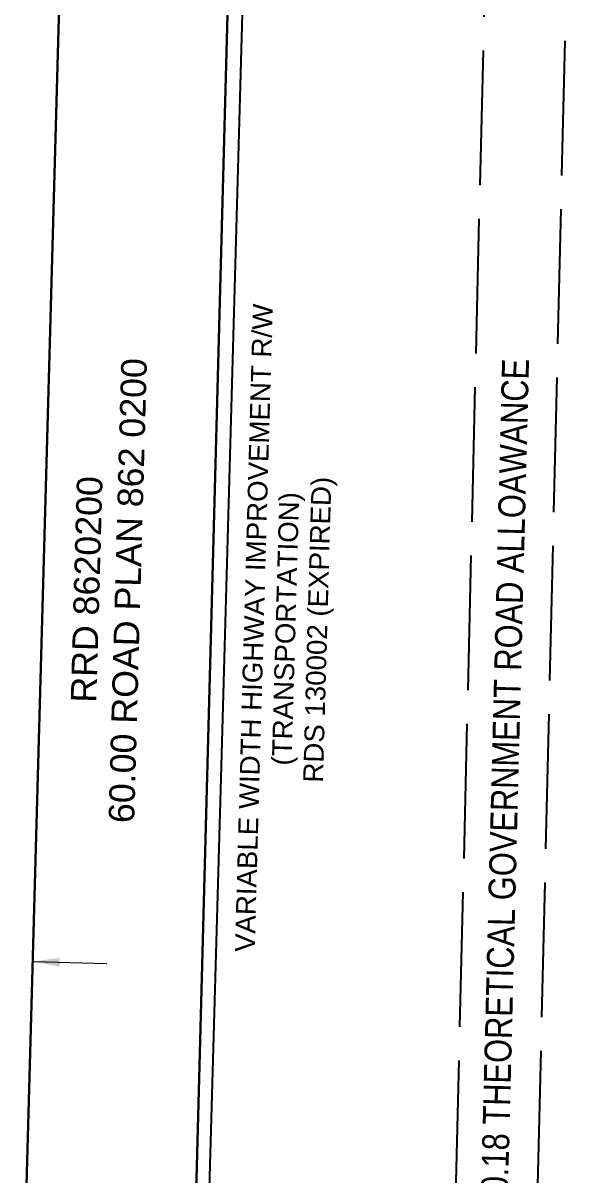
# Model space of a CAD drawing. Extents: x 380192 to 391966, y 6058532 to 6064394.
# Drawn here: x 391550.2 to 391754.3, y 6061930.4 to 6062358 of the extents above; entities that cross this region are included whole.
import ezdxf
from ezdxf.enums import TextEntityAlignment as Align

# ---------------------------------------------------------------- set-up
doc = ezdxf.new("R2010")
doc.units = 0
doc.header["$LTSCALE"] = 5
doc.linetypes.add('foc-FLOWLINE', pattern=[3.75, 2.5, -1.25])
doc.linetypes.add('foc-UNSURVEYED', pattern=[12.5, 10, -2.5])
for name, color, linetype in [('F-EZE', 190, 'foc-FLOWLINE'), ('L-TITLEDB', 4, 'Continuous'), ('L-TITLEDB-T', 4, 'Continuous'), ('L-USEC', 7, 'foc-UNSURVEYED')]:
    doc.layers.add(name, color=color, linetype=linetype)
doc.layers.add('F-EZE-T', color=190, linetype='Continuous', lineweight=9)
doc.styles.add('80CG', font='ARIALN.TTF', dxfattribs={"height": 10})
doc.styles.add('80L', font='ARIALN.TTF', dxfattribs={"height": 10})
doc.styles.add('A60', font='arial.ttf', dxfattribs={"height": 7.35})
doc.styles.add('A80', font='arial.ttf', dxfattribs={"height": 9.5})
doc.dimstyles.new('Compass 5 000', dxfattribs={"dimscale": 5, "dimtxt": 9, "dimasz": 2, "dimexe": 0.2, "dimexo": 0.0625, "dimgap": 0.5, "dimtad": 0, "dimtih": 1, "dimtoh": 1, "dimzin": 0, "dimdsep": 46, "dimtxsty": '80CG', "dimcen": 0.1, "dimse1": 1, "dimse2": 1, "dimclrd": 256, "dimclrt": 256, "dimaunit": 1, "dimadec": 4, "dimazin": 0, "dimtfac": 0.06, "dimtofl": 0, "dimtmove": 0, "dimatfit": 1, "dimfxl": 0.2, "dimtolj": 1, "dimtzin": 0, "dimlwd": -1, "dimarcsym": 0})

msp = doc.modelspace()

# ---------------------------------------------------------------- linework, layer by layer
at = {"layer": 'F-EZE', "linetype": 'Continuous', "flags": 128}
msp.add_lwpolyline([(391527.75, 6061376.51), (391528.61, 6061402.69), (391533.87, 6061530.12), (391538.58, 6061608.43), (391538.61, 6061609.28), (391538.76, 6061611.44), (391538.82, 6061612.28), (391539.49, 6061623.47), (391539.6, 6061625.32), (391540.09, 6061633.49), (391540.21, 6061635.35), (391540.5, 6061640.25), (391540.81, 6061645.37), (391542.45, 6061672.72), (391542.7, 6061676.86), (391543.66, 6061692.7), (391544.86, 6061712.68), (391546.17, 6061734.45), (391566.87, 6062480.85), (391568.05, 6062513.93), (391587.17, 6063210.05)], dxfattribs=at)
at = {"layer": 'L-TITLEDB', "flags": 128}
for points in [[(391612.62, 6064158.1), (391592.93, 6063419.56), (391568.05, 6062513.93), (391566.87, 6062480.85), (391546.17, 6061734.45), (391544.58, 6061676.82), (391536.28, 6061377.12)], [(391647.12, 6063208.4), (391628, 6062512.28), (391628.96, 6062468.03), (391618.54, 6062078.49), (391609.31, 6061732.76), (391610.03, 6061711.66), (391610.71, 6061691.65), (391610.83, 6061687.89), (391611.26, 6061675.23), (391611.38, 6061671.64), (391612.83, 6061628.87), (391613, 6061623.79), (391613.03, 6061623.02), (391613.35, 6061613.61), (391613.38, 6061612.83), (391613.41, 6061611.67), (391613.44, 6061610.81), (391613.86, 6061598.36), (391613.89, 6061597.53), (391613.93, 6061596.45), (391617.51, 6061490.85), (391615.51, 6061393.35), (391615.29, 6061382.81)], [(391609.31, 6061732.76), (391618.54, 6062078.49), (391628.96, 6062468.03), (391633.41, 6062428.1), (391623.6, 6062077.84), (391616.54, 6061829.47)]]:
    msp.add_lwpolyline(points, dxfattribs=at)
at = {"layer": 'L-USEC'}
for p, q in [((391704.87, 6061673), (391724.13, 6062477.1)), ((391754.28, 6062476.38), (391735.03, 6061672.27))]:
    msp.add_line(p, q, dxfattribs=at)

# ---------------------------------------------------------------- texts
at = {"layer": 'L-TITLEDB-T', "style": 'A60'}
for s, rotation, p in [('VARIABLE WIDTH HIGHWAY IMPROVEMENT R/W', 88.396, (391639.51, 6062133.41)), ('RDS 130002 (EXPIRED)', 88.3961, (391663.07, 6062132.75)), ('(TRANSPORTATION)', 88.396, (391651.27, 6062133.08))]:
    msp.add_text(s, height=7.35, rotation=rotation, dxfattribs=at).set_placement(p, align=Align.CENTER)
at = {"layer": 'L-TITLEDB-T', "style": 'A80'}
for s, p in [('60.00 ROAD PLAN 862 0200', (391589.05, 6062147.37)), ('RRD 8620200', (391573.8, 6062147.8))]:
    msp.add_text(s, height=9.5, rotation=88.412, dxfattribs=at).set_placement(p, align=Align.MIDDLE_CENTER)

# ---------------------------------------------------------------- leaders
at = {"layer": 'F-EZE-T'}
msp.add_leader([(391553.8, 6062009.66), (391581.29, 6062008.95)], dimstyle='Compass 5 000', override={"dimtxsty": '80CG'}, dxfattribs=at)

# ---------------------------------------------------------------- next in the draw order: texts
at = {"layer": 'L-USEC', "insert": (391719.97, 6061917.15), "char_height": 9.9961, "attachment_point": 1, "rotation": 88.5457, "style": '80L', "bg_fill": 3, "box_fill_scale": 1.5, "bg_fill_color": 256, "bg_fill_transparency": 0}
msp.add_mtext_dynamic_manual_height_columns('\\pi0.28181;30.18 THEORETICAL GOVERNMENT ROAD ALLOAWANCE', width=315.7123, gutter_width=49.98, heights=[0], dxfattribs=at)

doc.saveas('drawing.dxf')
